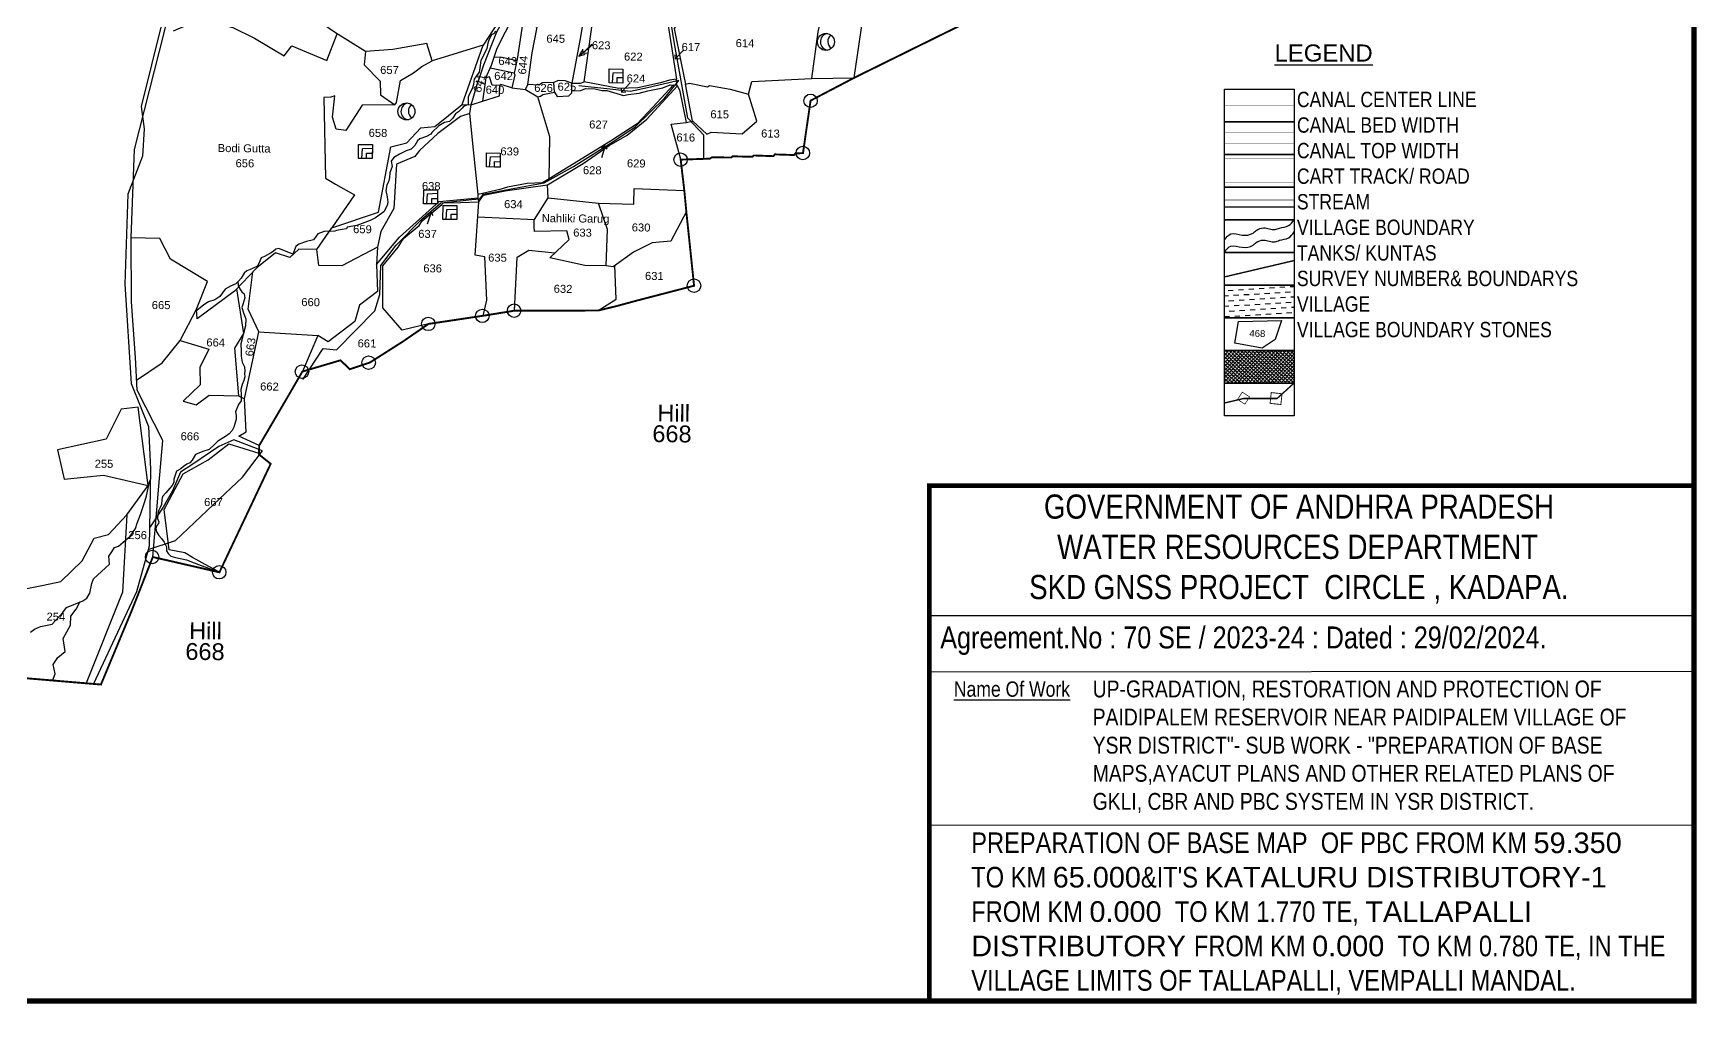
# Model space of a CAD drawing. Header units: inches. Extents: x 216030 to 222213, y 1586560 to 1591986.
# Drawn here: x 219096 to 222213, y 1586560 to 1588379 of the extents above; entities that cross this region are included whole.
import ezdxf
from ezdxf.enums import TextEntityAlignment as Align

# ---------------------------------------------------------------- set-up
doc = ezdxf.new("R2010")
doc.units = ezdxf.units.IN
doc.header["$LTSCALE"] = 15
doc.header["$MEASUREMENT"] = 0
doc.linetypes.add('ACAD_ISO02W100', pattern=[15, 12, -3])
doc.linetypes.add('HIDDEN2', pattern=[0.1875, 0.125, -0.0625])
for name, color, linetype in [('BOUNDRY STONES', 240, 'Continuous'), ('CANAL1', 7, 'Continuous'), ('DIMENSION', 1, 'Continuous'), ('FRAME 025', 7, 'Continuous'), ('PAPER SIZE', 5, 'Continuous'), ('PLOT NO', 7, 'Continuous'), ('PLOTS', 7, 'Continuous'), ('PLOTS NO', 7, 'Continuous'), ('ROADS', 1, 'Continuous'), ('STREAMS', 4, 'Continuous'), ('tank', 4, 'Continuous'), ('text2', 7, 'Continuous'), ('TITLEBLOCK', 7, 'Continuous'), ('VILLAGE', 7, 'Continuous'), ('VILLAGE BOUNDRY', 5, 'Continuous'), ('VILLAGE STONES', 240, 'Continuous'), ('wells', 7, 'Continuous')]:
    doc.layers.add(name, color=color, linetype=linetype)
doc.styles.add('ARIALN', font='ARIALN.TTF')
doc.styles.get("Standard").update_dxf_attribs({"font": 'arial.ttf'})
doc.linetypes.add('DOTS', pattern='A,1e-06,-3,["●",Standard,S=3,R=0,X=-1.25,Y=-1.25],-3', length=6.000001)

# ---------------------------------------------------------------- blocks, each defined once
blk = doc.blocks.new('VBV BVB')
at = {"layer": 'wells'}
for points in [[(18263.9, 9973.8), (18300.3, 9973.8), (18300.3, 9936.9), (18263.9, 9936.9)], [(18274.1, 9963.3), (18300.3, 9964.6), (18300.3, 9936.9), (18272.6, 9936.9)], [(18285.1, 9951.1), (18300.3, 9951.1), (18300.3, 9936.9), (18285.1, 9936.9)]]:
    blk.add_lwpolyline(points, close=True, dxfattribs=at)
blk = doc.blocks.new('FGCFTCFTCF')
at = {"layer": 'wells'}
blk.add_circle((17641.3, 9533.1), 22.4, dxfattribs=at)
for centre, start, end in [((17649.2, 9533.6), 103.4859, 263.2384), ((17668.8, 9534), 129.795, 234.0532)]:
    blk.add_arc(centre, 22.4, start, end, dxfattribs=at)
blk = doc.blocks.new('gdggfg')
at = {"layer": 'PLOTS NO'}
for points in [[(18497.2, 7814.7), (18501.3, 7805), (18512.2, 7809.6)], [(18501.3, 7805), (18515.5, 7835.3)]]:
    blk.add_lwpolyline(points, dxfattribs=at)
blk = doc.blocks.new('ss')
at = {"layer": 'tank'}
h = blk.add_hatch(dxfattribs=at)
h.set_pattern_fill('DASH', color=256, scale=77.763255, angle=3.5405, style=0)
h.set_pattern_definition([(3.5405362, (-494901.071, -1086531.709), (9.10157338, 10.3021349), [9.72040692, -9.72040692])])
h.paths.add_polyline_path([(0, -367.4), (130.6, -367.4), (130.6, -428.6), (0, -428.6)])
at = {"layer": 'VILLAGE', "linetype": 'Continuous'}
h = blk.add_hatch(dxfattribs=at)
h.set_pattern_fill('SACNCR', color=256, scale=52.230973, angle=1.5303, style=0)
h.set_pattern_definition([(46.53031993, (-494901.0705, -1086531.709), (-3.553690313, 3.368753931), []), (46.53031993, (-494897.6093, -1086531.6163), (-3.553690313, 3.368753931), [0, -4.896653744])])
h.paths.add_polyline_path([(0, -489.8), (130.6, -489.8), (130.6, -551), (0, -551)])
at = {"layer": 'CANAL1', "color": 1, "linetype": 'HIDDEN2', "ltscale": 100, "const_width": 0.64}
blk.add_lwpolyline([(0, -30.6), (130.6, -30.6)], dxfattribs=at)
at = {"layer": 'CANAL1', "color": 5, "ltscale": 100, "const_width": 0.64}
for points in [[(130.6, -82.2), (0, -82.2)], [(130.6, -101.4), (0, -101.4)]]:
    blk.add_lwpolyline(points, dxfattribs=at)
at = {"layer": 'CANAL1', "color": 1, "ltscale": 100, "const_width": 0.64}
for points in [[(130.6, -130.7), (0, -130.7)], [(130.6, -175.5), (0, -175.5)]]:
    blk.add_lwpolyline(points, dxfattribs=at)
at = {"layer": 'PLOT NO'}
for points in [[(0, 0), (130.6, 0), (130.6, -61.2), (0, -61.2)], [(0, -61.2), (130.6, -61.2), (130.6, -122.5), (0, -122.5)], [(0, -122.5), (130.6, -122.5), (130.6, -183.7), (0, -183.7)], [(0, -183.7), (130.6, -183.7), (130.6, -244.9), (0, -244.9)], [(0, -244.9), (130.6, -244.9), (130.6, -306.1), (0, -306.1)], [(0, -306.1), (130.6, -306.1), (130.6, -367.4), (0, -367.4)], [(0, -367.4), (130.6, -367.4), (130.6, -428.6), (0, -428.6)], [(0, -428.6), (130.6, -428.6), (130.6, -489.8), (0, -489.8)], [(0, -489.8), (130.6, -489.8), (130.6, -551), (0, -551)], [(0, -551), (130.6, -551), (130.6, -612.3), (0, -612.3)]]:
    blk.add_lwpolyline(points, close=True, dxfattribs=at)
blk.add_lwpolyline([(19.5, -476.2), (26.2, -435.8), (106.8, -434), (95.2, -469.4), (70.8, -485.6), (19.5, -476.2)], dxfattribs=at)
at = {"layer": 'PLOT NO', "color": 4}
for points in [[(0, -282.8), (12, -271.3), (33, -273.7), (53.5, -269.8), (59.5, -264.9), (73.3, -260.2), (84.2, -262), (94.9, -263.1), (103.1, -260.5), (120, -256), (130.6, -244.9)], [(0, -305.7), (12, -294.2), (33, -296.6), (53.5, -292.7), (59.5, -287.8), (73.3, -283.1), (84.2, -284.9), (94.9, -286.1), (103.1, -283.5), (120, -278.9), (130.6, -267.8)]]:
    blk.add_spline(points, degree=3, dxfattribs=at)
at = {"layer": 'ROADS', "ltscale": 0.15, "const_width": 1.28}
blk.add_lwpolyline([(0, -207.9), (130.6, -207.9)], dxfattribs=at)
at = {"layer": 'ROADS', "linetype": 'DOTS', "ltscale": 0.5}
blk.add_lwpolyline([(0, -220.7), (130.6, -220.7)], dxfattribs=at)
at = {"layer": 'VILLAGE BOUNDRY', "linetype": 'ACAD_ISO02W100', "ltscale": 2, "const_width": 2.56}
for points in [[(0, -352.1), (130.6, -321.4)], [(0, -588.5), (36.1, -580), (98.6, -580), (130.6, -551)]]:
    blk.add_lwpolyline(points, dxfattribs=at)
at = {"layer": 'VILLAGE STONES'}
for points, const_width in [([(24.6, -581.8), (33.4, -568.1), (47.1, -577), (38.3, -590.6)], 1.3), ([(87.7, -568.9), (107.9, -571.1), (105.7, -591.3), (85.5, -589.1)], 1.63)]:
    blk.add_lwpolyline(points, close=True, dxfattribs=dict(at, const_width=const_width))
at = {"layer": 'PLOT NO'}
blk.add_text('468', height=12.8, rotation=358.6877, dxfattribs=at).set_placement((61.7, -458.1), align=Align.MIDDLE_CENTER)
at = {"layer": 'text2', "extrusion": (0.000201441, 0.004807, 0.999988)}
blk.add_text('%%ULEGEND', height=32, dxfattribs=at).set_placement((185.9, 67.7, 0.4), align=Align.MIDDLE)
at = {"layer": 'TITLEBLOCK', "extrusion": (0.000201441, 0.004807, 0.999988), "insert": (135.8, -5), "char_height": 28.758, "width": 602.932, "attachment_point": 1, "text_direction": (1, -1e-06, -0.000201), "style": 'ARIALN'}
blk.add_mtext('CANAL CENTER LINE \\PCANAL BED WIDTH {\\H1.52882x; }\\PCANAL TOP WIDTH {\\H1.35255x; }\\PCART TRACK/ ROAD{\\H1.4113x; }\\PSTREAM {\\H1.39172x; }\\PVILLAGE BOUNDARY{\\H1.39825x; }\\PTANKS/ KUNTAS{\\H1.39607x; }\\PSURVEY NUMBER& BOUNDARYS{\\H1.3968x; }\\PVILLAGE{\\H1.39655x; }\\PVILLAGE BOUNDARY STONES{\\H1.39664x; }', dxfattribs=at)

msp = doc.modelspace()

# ---------------------------------------------------------------- linework, layer by layer
at = {"layer": 'BOUNDRY STONES'}
for centre in [(220552.5, 1588252.4), (220538, 1588154.5), (220308.9, 1588142.1), (220334.1, 1587905.8), (219937.5, 1587849.2), (219997, 1587859), (219836.1, 1587834.1), (219724.4, 1587761.4), (219599.4, 1587744.6), (219318.6, 1587397.1), (219444.4, 1587368.5)]:
    msp.add_circle(centre, 12.6, dxfattribs=at)
at = {"layer": 'FRAME 025', "lineweight": -3}
for points, elevation in [([(220775.2, 1587287.4), (222208.7, 1587287.4)], -0.7), ([(220775.2, 1587182.1), (222206.5, 1587183.1)], 4.6), ([(220774.9, 1586895.1), (222208.1, 1586894.3)], 5.8)]:
    msp.add_lwpolyline(points, dxfattribs=dict(at, elevation=elevation))
at = {"layer": 'PAPER SIZE', "color": 5, "const_width": 8.53}
msp.add_lwpolyline([(222208.1, 1586564.6), (220774.9, 1586564.6), (220774.9, 1587530.9), (222208.1, 1587530.9)], close=True, dxfattribs=at)
at = {"layer": 'PLOTS'}
for points in [[(219319.9, 1587397.1), (219331.4, 1587530.2), (219338.8, 1587615.8), (219290.3, 1587709.7), (219287.4, 1587771.2), (219280.2, 1587875.4), (219279.5, 1587995.2), (219285.9, 1588161), (219341.7, 1588382.4), (219379, 1588547.1), (219247.6, 1588583.2), (219157.1, 1588608.1), (219107.9, 1588609.7), (219092, 1588553.6), (219326.4, 1588498.4), (219317.5, 1588460.8), (219239.2, 1588479.3), (219229.4, 1588437.8), (219068.2, 1588475.8)], [(220354.9, 1588482.3), (220296.9, 1588387.8), (220309.9, 1588323.1), (220317.9, 1588283.6), (220325.9, 1588285.2), (220359.2, 1588278.8), (220363.2, 1588280.9), (220401.6, 1588274.3), (220435.9, 1588264.8), (220442.4, 1588288.5), (220554.4, 1588294.5), (220634.2, 1588295.5), (220653.7, 1588427.4), (220711, 1588392.1), (220722.9, 1588475.8), (220738.5, 1588570.3), (220746.3, 1588613.6)], [(220626.9, 1588630.9), (220582, 1588447), (220565.9, 1588381.5), (220554.4, 1588294.5)], [(219999.3, 1588559.2), (220025.7, 1588488.4), (219994.9, 1588443.5), (219939.1, 1588356.5), (219843.3, 1588327), (219833.1, 1588360.1), (219770, 1588348.6), (219718.2, 1588344.9), (219662.3, 1588379.5), (219616.5, 1588411.1), (219509.9, 1588460.9), (219487.5, 1588453.6), (219462.9, 1588453.5), (219455.7, 1588466.2)], [(219943.9, 1588295.3), (219954.8, 1588319.3), (219965.2, 1588350.8), (220012.6, 1588444.9), (220045.7, 1588476.7), (220135.3, 1588475.1), (220173.4, 1588477.9), (220203.2, 1588447.8), (220205.4, 1588436.6), (220219.8, 1588437.3), (220229.8, 1588428.8), (220243.8, 1588411.5), (220257.8, 1588402), (220285.7, 1588393.1), (220290.7, 1588404.3)], [(220285.7, 1588393.1), (220292.4, 1588349.5), (220301.1, 1588293.2), (220287.9, 1588291.1), (220271.5, 1588285.8), (220228.8, 1588276.7), (220193.2, 1588275.4), (220128.5, 1588288.2), (220141.4, 1588381.9), (220154.3, 1588476.5), (220157.4, 1588489.8)], [(220138.4, 1588475.3), (220121.6, 1588372.6), (220105.3, 1588285.5), (220121.4, 1588285.7), (220128.5, 1588288.2)], [(220010.5, 1588440.7), (219996, 1588436.2), (219985.8, 1588420.4), (219964, 1588381.3), (219939.9, 1588319.3), (219929.3, 1588289.5)], [(219358.6, 1588383.3), (219408.6, 1588404.7), (219469.6, 1588390.1), (219510.7, 1588369.9), (219566, 1588336.6), (219580.3, 1588355.3), (219646.1, 1588327.9), (219665.3, 1588377.7)], [(220105.3, 1588285.5), (220092.8, 1588290.1), (220079.6, 1588290.5), (220071.6, 1588286.9), (220050.2, 1588286.3), (220043.2, 1588281.9), (220022.7, 1588283), (220030.6, 1588342.3), (220040.1, 1588390.5), (220012.6, 1588395.9), (220002.9, 1588330.5), (219996.9, 1588304.4), (219998.2, 1588301.1), (219993, 1588276.6), (219972, 1588283.2), (219970.2, 1588281.3)], [(219773.3, 1588244.7), (219712.5, 1588244.4), (219681.5, 1588197), (219663.4, 1588199.2), (219656.8, 1588221.9), (219661.1, 1588262), (219653.3, 1588259.1), (219640.1, 1588258.4), (219643.5, 1588107.4), (219662.5, 1588096.4), (219697.6, 1588076), (219655.6, 1588014.1), (219742.9, 1588043.3), (219765.8, 1588165.8), (219796, 1588173.3), (219822.1, 1588202), (219848.2, 1588203.9), (219899.6, 1588245.3), (219939.1, 1588356.5)], [(219718.2, 1588344.9), (219716.2, 1588320.1), (219746.2, 1588289.2), (219746.8, 1588263.6), (219773.3, 1588244.7), (219776.3, 1588248.9), (219784, 1588290.6), (219808.2, 1588304.8), (219823.9, 1588316.6), (219843.3, 1588327)], [(219960, 1588335.1), (219974.4, 1588334.4), (220002.3, 1588328.1)], [(219899.7, 1588245.4), (219916.7, 1588244.6), (219937.5, 1588251.4), (219969.6, 1588261.8), (219970.2, 1588281.3), (219955.7, 1588281.8), (219950.7, 1588297.5), (219943.9, 1588295.3), (219937.5, 1588251.4)], [(219996.9, 1588304.4), (219952.2, 1588313.7)], [(220105, 1588270.9), (220122.3, 1588271.9), (220131, 1588275.5), (220148.7, 1588275.1), (220161.4, 1588271.8), (220171, 1588271.5), (220201.9, 1588262.4), (220210.8, 1588264.5), (220231.5, 1588266.7), (220247.4, 1588271.3), (220275.9, 1588276.6), (220289.4, 1588282.3), (220302.1, 1588282), (220301.1, 1588293.2)], [(219916.7, 1588244.6), (219929.3, 1588289.5), (219942.2, 1588283.8)], [(219930.7, 1588062.8), (219939.7, 1588075.2), (219980, 1588083.5), (220019.3, 1588089.1), (220059.8, 1588094.9), (220126.2, 1588135), (220174.9, 1588168.4), (220208.7, 1588188.2), (220245.6, 1588217.8), (220303, 1588280.5)], [(219993, 1588276.6), (220018.6, 1588273.7), (220022.7, 1588283)], [(220018.6, 1588273.7), (220041.2, 1588259.8), (220046.7, 1588260.9), (220050.6, 1588264.3), (220072.8, 1588268.7), (220071.6, 1588286.9)], [(220295.8, 1588282.2), (220257.1, 1588240.5), (220227.8, 1588208.9), (220177.9, 1588176.5), (220062.5, 1588106.4), (220063.9, 1588185.1), (220041.2, 1588259.8)], [(220072.8, 1588268.7), (220077.9, 1588260.2), (220099.7, 1588261.4), (220104.9, 1588267.6), (220105.3, 1588285.5)], [(220302.1, 1588282), (220307.2, 1588273.2), (220319.3, 1588211.7), (220331.2, 1588214.1), (220317.9, 1588283.6)], [(220331.6, 1588214.1), (220357.9, 1588190.1), (220366.2, 1588193.3), (220424.1, 1588190.5), (220451.9, 1588214.2), (220435.9, 1588264.8)], [(219914, 1588228.7), (219896.6, 1588223.1), (219853.9, 1588190.8), (219819.6, 1588159.5), (219811, 1588147.7), (219776.6, 1588133.9), (219771.6, 1588050.5), (219747.3, 1588007.2), (219740.9, 1587978.2), (219739.3, 1587945.3), (219741, 1587894.8), (219707.4, 1587869.1), (219698.7, 1587838.8), (219648.8, 1587800.3), (219629, 1587812.4), (219600.2, 1587744.8)], [(220062.5, 1588106.4), (220050.2, 1588098.9), (220021.4, 1588097.1), (219984.3, 1588090.6), (219970.3, 1588085.9), (219929.6, 1588076.5), (219921, 1588160.6), (219914, 1588228.7), (219916.7, 1588244.6)], [(220309.1, 1588142.1), (220291.2, 1588208.3), (220319.3, 1588211.7)], [(219739.3, 1587945.3), (219782.5, 1587996.5), (219856.6, 1588063.6), (219929.9, 1588070.5), (219929.6, 1588076.5)], [(219928.8, 1588035.1), (220035.3, 1588029.8), (220060.7, 1588070.3), (220059.8, 1588094.9)], [(220060.7, 1588070.3), (220154.9, 1588060.4), (220221.1, 1588058.5), (220222, 1588088.1), (220315.9, 1588084.4)], [(219836.5, 1587834.1), (219786.9, 1587822.4), (219751.2, 1587864.2), (219751.2, 1587942.7), (219779.7, 1587977.7), (219789.8, 1587994), (219819.3, 1588018.9), (219824.9, 1588027.3), (219861.4, 1588058), (219864.9, 1588061), (219896.2, 1588061.8), (219930.7, 1588062.8), (219929.9, 1588070.5)], [(219938.9, 1587849.4), (219945.7, 1587878.6), (219941.9, 1587959.7), (219923.8, 1587963), (219930.7, 1588062.8)], [(220319.7, 1588045.1), (220290.6, 1587989.4), (220255.5, 1587986.4), (220220.5, 1587968.9), (220182.4, 1587941.2), (220169.4, 1587942.9), (220172, 1588011.2), (220154.9, 1588060.4)], [(219740.9, 1587978.2), (219674.3, 1587943.2), (219631.3, 1587943.6), (219627, 1587973.9), (219655.6, 1588014.1)], [(220169.4, 1587942.9), (220129.7, 1587943.9), (220063.7, 1587958.1), (220100, 1587992.2), (220095.9, 1588008.9), (220034.9, 1588007.4), (220034.7, 1588015.5), (220034.3, 1588029.9)], [(219627, 1587973.9), (219593.8, 1587974.5), (219576.9, 1587958.9), (219550.1, 1587967.3), (219514.9, 1587939.5), (219472.7, 1587895.7), (219403.1, 1587843.5), (219401.8, 1587861.5), (219422.1, 1587913.5), (219353.2, 1587955.7), (219333.2, 1587994.3), (219279.5, 1587995.2)], [(219997.7, 1587858.9), (220002.7, 1587959), (220024.4, 1587972.3), (220073.3, 1587967.1)], [(219371.4, 1587803.2), (219424.7, 1587786.9), (219408, 1587752.1), (219408.6, 1587719.6), (219376.7, 1587689), (219401.4, 1587682.5), (219425.4, 1587700.8), (219480.5, 1587699.3), (219491.5, 1587693.7), (219518.5, 1587819), (219498.5, 1587861.9), (219507.2, 1587931.5)], [(220154.4, 1587859.2), (220187.9, 1587880.2), (220185.4, 1587943.4)], [(219476.5, 1587899.7), (219490, 1587816.3), (219473.3, 1587788.6), (219480.5, 1587699.3)], [(219289.4, 1587728.9), (219337.6, 1587760.9), (219371.4, 1587803.2), (219401.8, 1587861.5)], [(219518.5, 1587819), (219629, 1587812.4)], [(219271.1, 1587475.9), (219310.9, 1587530.9), (219292.5, 1587678.1), (219260.4, 1587674.1), (219232.3, 1587618.3), (219141.6, 1587597.8), (219154, 1587542.9), (219227.7, 1587550.6), (219310.9, 1587530.9)], [(219519.3, 1587606.2), (219480.9, 1587623.9), (219494.6, 1587631.7), (219491.5, 1587693.7)], [(219444.7, 1587368.4), (219424.6, 1587379.6), (219394.5, 1587396.5), (219379.8, 1587404.7), (219350.6, 1587410.5), (219341.2, 1587486.4), (219376.6, 1587553.2), (219423.8, 1587579.5), (219462.6, 1587609.4), (219518.8, 1587591.5)], [(219028.1, 1587327.3), (219061.7, 1587333.9), (219115.1, 1587344.5), (219147.7, 1587351), (219187.5, 1587389.9), (219209.7, 1587432.6), (219236.6, 1587439.2), (219271.1, 1587475.9), (219262.8, 1587331.4), (219194.8, 1587160.3)]]:
    msp.add_lwpolyline(points, dxfattribs=at)
at = {"layer": 'PLOTS NO'}
for points in [[(220118.2, 1588335.8), (220143.7, 1588358)], [(220124.1, 1588346), (220118.2, 1588335.8), (220130.2, 1588339.9)]]:
    msp.add_lwpolyline(points, dxfattribs=at)
at = {"layer": 'ROADS', "color": 1}
for points in [[(219085.7, 1589152.5), (219148.1, 1589049.9), (219239.2, 1588942.5), (219307.6, 1588824.3), (219346.1, 1588729.4), (219375.2, 1588667.2), (219389.3, 1588657.2), (219387.5, 1588550.7), (219337, 1588397.8), (219298, 1588241.9), (219303.9, 1588199.6), (219300.8, 1588148.9), (219272.8, 1588077.5), (219267.3, 1587908.6), (219279.3, 1587722.3), (219297.4, 1587677.3), (219311.8, 1587641.5), (219315.4, 1587561.9), (219314.2, 1587486.4), (219313.1, 1587417.4), (219289.3, 1587331.9), (219240.3, 1587226), (219209, 1587159.2)], [(220352.8, 1588143.6), (220352.2, 1588187.7), (220322.4, 1588219.6), (220311.2, 1588283.2), (220297.1, 1588363.1), (220291.6, 1588394.1), (220316.1, 1588426.5), (220342.9, 1588472.2), (220383, 1588532.2), (220410.3, 1588574)], [(219601.2, 1587730.2), (219639.2, 1587788.3), (219664.3, 1587785.3), (219736.1, 1587858.7), (219745.3, 1587889.3), (219747.4, 1587943.8), (219775.8, 1587982), (219823.4, 1588029.7), (219859.7, 1588061.1), (219895.7, 1588064.9), (219918, 1588067.3), (219932.5, 1588068.8), (219939.9, 1588077.4), (219991.3, 1588087.2), (220053.1, 1588098.9), (220108.2, 1588129.1), (220184, 1588176.9), (220223.8, 1588203.5), (220279.1, 1588257.8), (220305.9, 1588290.3), (220246.9, 1588276.9), (220215.3, 1588269.7), (220165.2, 1588275.3), (220135.9, 1588278.6), (220118.3, 1588280.5)], [(219311.4, 1587411.1), (219362.3, 1587428.3), (219433.8, 1587495.8), (219487.8, 1587546.9), (219525.3, 1587596), (219471.6, 1587617), (219443.8, 1587604), (219395.2, 1587571.2), (219371.7, 1587555.9), (219356.6, 1587521.4), (219339.6, 1587490.4), (219313.7, 1587451.9)]]:
    msp.add_lwpolyline(points, dxfattribs=at)
at = {"layer": 'STREAMS', "color": 4}
for points in [[(219962.3, 1588383), (219959.9, 1588378.4), (219954.4, 1588375.9), (219950.4, 1588368.1), (219947.6, 1588360.2), (219946.6, 1588353.7), (219946.1, 1588350.2), (219941.6, 1588341), (219934.9, 1588327.9), (219932.9, 1588314.5), (219931.6, 1588306), (219926.7, 1588299), (219922.2, 1588293.1), (219920.6, 1588283), (219918.5, 1588275), (219914.1, 1588266.9), (219911, 1588258.9), (219911, 1588249.9), (219910.8, 1588245.5), (219902.4, 1588241.7), (219899.6, 1588238.3), (219892.6, 1588232), (219887, 1588227.8), (219881.5, 1588219), (219876, 1588213.8), (219866.4, 1588211.5), (219855.9, 1588205.3), (219842.6, 1588192.7), (219840.8, 1588190), (219832.7, 1588185.3), (219820.4, 1588181.1), (219815.7, 1588177.4), (219810.9, 1588168.8), (219803.8, 1588161.5), (219794.7, 1588158.5), (219782.3, 1588152.1), (219771.3, 1588145.8), (219766.4, 1588139.1), (219768.4, 1588129), (219764.3, 1588117.2), (219763.6, 1588108.7), (219761.3, 1588100.5), (219758.6, 1588094.7), (219756.8, 1588084.2), (219759.3, 1588072.2), (219760.2, 1588062.4), (219759.1, 1588056.3), (219752.6, 1588044.5), (219748.5, 1588041.1), (219737.3, 1588032.7), (219727.5, 1588027.9), (219702.5, 1588018.5), (219694.6, 1588017.4), (219684, 1588015.7), (219682.9, 1588012.6), (219674.5, 1588011.1), (219664.3, 1588009.5), (219660.7, 1588008), (219641.3, 1588007.4), (219629.3, 1588002.9), (219626.1, 1587998.3), (219620.9, 1587991.7), (219607.8, 1587988.9), (219593.4, 1587983.6), (219588, 1587979.2), (219582.4, 1587965.1), (219555.8, 1587975.2), (219550.3, 1587974), (219545.2, 1587970), (219540.3, 1587966.6), (219529.2, 1587960.4), (219522.8, 1587958.3), (219520.7, 1587951.6), (219516, 1587942.3), (219505.7, 1587937.4), (219496.4, 1587933.4), (219491.4, 1587929.4), (219485.5, 1587919.6), (219480.3, 1587914.2), (219475.4, 1587909), (219465.5, 1587904.7), (219455.5, 1587899.1), (219445.8, 1587885.2), (219436, 1587879.2), (219424.2, 1587875.4), (219415.6, 1587870.1), (219402.6, 1587859.5)], [(219479.2, 1587913.7), (219479.7, 1587906.7), (219483.2, 1587899.7), (219486.7, 1587894), (219491.3, 1587890.6), (219492.1, 1587883.2), (219488.5, 1587870.4), (219487, 1587865.1), (219490.4, 1587853.2), (219494.4, 1587843.6), (219493.6, 1587830.8), (219485.1, 1587796.7), (219485.3, 1587782.4), (219485.3, 1587773.5), (219487.4, 1587762.4), (219492, 1587753.8), (219492.1, 1587745.8), (219492, 1587741.1), (219492.1, 1587734.9), (219490.2, 1587727.8), (219487.5, 1587720.8), (219485, 1587711.1), (219485.3, 1587701.2), (219485.5, 1587690.2), (219480.3, 1587683.3), (219475, 1587669), (219476.3, 1587662.6), (219476.2, 1587655.6), (219473.8, 1587646.6), (219471.8, 1587640.4), (219468.5, 1587634.2), (219463, 1587627.9), (219456.4, 1587623), (219442, 1587614.6), (219435.6, 1587607.9), (219425.7, 1587598.8), (219413.6, 1587595), (219400, 1587589), (219393.9, 1587578.5), (219389.1, 1587573.6), (219383.9, 1587570.9), (219377.6, 1587567), (219372.6, 1587562.7), (219364, 1587558.1), (219359.4, 1587542.9), (219359.3, 1587537), (219356, 1587531.3), (219351.5, 1587526.4), (219344.1, 1587517.5), (219337.8, 1587510.4), (219336.9, 1587504.7), (219336.1, 1587495.4), (219334, 1587489.8), (219331.2, 1587485.1), (219329.3, 1587479.1), (219329, 1587469), (219331.5, 1587463.2), (219330.5, 1587460.1), (219327.7, 1587456.2), (219325.8, 1587450.8), (219326.9, 1587444.6), (219331.1, 1587437.6), (219336, 1587431.7), (219341.4, 1587425), (219345.7, 1587416.5), (219345.5, 1587408.5), (219348.4, 1587403.8), (219353.8, 1587398.7), (219362.5, 1587396.2), (219383.2, 1587391.6), (219397.1, 1587386.5), (219405.8, 1587383.2), (219445.1, 1587368.6)], [(219090.7, 1587256), (219097.9, 1587261.9), (219109.2, 1587266.8), (219131, 1587271.2), (219151.2, 1587293.2), (219157.9, 1587302.5), (219188.5, 1587314.8), (219196.3, 1587319.9), (219201.6, 1587329.5), (219205.9, 1587347.3), (219209, 1587356), (219238.5, 1587383.6), (219237.5, 1587398.7), (219243.4, 1587407.1), (219248.1, 1587414.8), (219255.3, 1587417.4), (219277.5, 1587436.5), (219287.5, 1587450.4), (219290.6, 1587460.3), (219297.1, 1587477), (219304.8, 1587501.3), (219307.9, 1587511.7), (219314.3, 1587540.6)], [(219132, 1587165.1), (219137, 1587178.4), (219133.2, 1587195.3), (219141.7, 1587208.9), (219155.6, 1587219.8), (219151.8, 1587244.2), (219165.4, 1587269.4), (219166, 1587286.2), (219176.3, 1587299.4), (219183.6, 1587313.5)]]:
    msp.add_lwpolyline(points, dxfattribs=at)
at = {"layer": 'VILLAGE BOUNDRY', "const_width": 10}
msp.add_lwpolyline([(216035.3, 1591570.6), (222208.1, 1591570.6), (222208.1, 1586564.6), (216035.3, 1586564.6)], close=True, dxfattribs=at)
at = {"layer": 'VILLAGE BOUNDRY'}
msp.add_lwpolyline([(219080.4, 1587170, 3.55, 3.55, 0), (219222.7, 1587158, 3.55, 3.55, 0), (219280.8, 1587297.5, 3.55, 3.55, 0), (219319.9, 1587397.1, 3.55, 3.55, 0), (219444.7, 1587368.4, 3.55, 3.55, 0), (219540.8, 1587571.8, 3.55, 3.55, 0), (219518.7, 1587589.5, 3.55, 3.55, 0), (219519.3, 1587606.2, 3.55, 3.55, 0), (219566.8, 1587687.2, 3.55, 3.55, 0), (219600.2, 1587744.8, 3.55, 3.55, 0), (219671.6, 1587765.9, 3.55, 3.55, 0), (219689.1, 1587749.1, 3.55, 3.55, 0), (219726.9, 1587761.8, 3.55, 3.55, 0), (219788.6, 1587801.1, 3.55, 3.55, 0), (219836.5, 1587834.1, 3.55, 3.55, 0), (219938.9, 1587849.4, 3.55, 3.55, 0), (219997.7, 1587858.9, 3.55, 3.55, 0), (220154.4, 1587859.2, 3.55, 3.55, 0), (220188, 1587867.3, 3.55, 3.55, 0), (220229.9, 1587878.6, 3.55, 3.55, 0), (220334.2, 1587905.7, 3.55, 3.55, 0), (220320.1, 1588040.4, 3.55, 3.55, 0), (220315.9, 1588084.4, 3.55, 3.55, 0), (220309.1, 1588142.1, 3.55, 3.55, 0), (220363.7, 1588143.9, 3.55, 3.55, 0), (220367.6, 1588146.5, 3.55, 3.55, 0), (220404.1, 1588146, 3.55, 3.55, 0), (220406.5, 1588148.3, 3.55, 3.55, 0), (220443.7, 1588147.4, 3.55, 3.55, 0), (220445.8, 1588149.9, 3.55, 3.55, 0), (220482.8, 1588148.6, 3.55, 3.55, 0), (220485.5, 1588151.9, 3.55, 3.55, 0), (220521.8, 1588150.7, 3.55, 3.55, 0), (220523.9, 1588153.7, 3.55, 3.55, 0), (220538.3, 1588154.4, 3.55, 3.55, 0), (220552.5, 1588252.7, 3.55, 3.55, 0), (220634.2, 1588295.5, 3.55, 3.55, 0), (220845.2, 1588399.6, 3.55, 3.55, 0)], format="xyseb", dxfattribs=at)
at = {"layer": 'VILLAGE BOUNDRY', "color": 6}
msp.add_lwpolyline([(219080.4, 1587170), (219222.7, 1587158), (219280.8, 1587297.5), (219319.9, 1587397.1), (219444.7, 1587368.4), (219540.8, 1587571.8), (219518.7, 1587589.5), (219519.3, 1587606.2), (219566.8, 1587687.2), (219600.2, 1587744.8), (219671.6, 1587765.9), (219689.1, 1587749.1), (219726.9, 1587761.8), (219788.6, 1587801.1), (219836.5, 1587834.1), (219938.9, 1587849.4), (219997.7, 1587858.9), (220154.4, 1587859.2), (220188, 1587867.3), (220229.9, 1587878.6), (220334.2, 1587905.7), (220320.1, 1588040.4), (220315.9, 1588084.4), (220309.1, 1588142.1), (220363.7, 1588143.9), (220367.6, 1588146.5), (220404.1, 1588146), (220406.5, 1588148.3), (220443.7, 1588147.4), (220445.8, 1588149.9), (220482.8, 1588148.6), (220485.5, 1588151.9), (220521.8, 1588150.7), (220523.9, 1588153.7), (220538.3, 1588154.4), (220552.5, 1588252.7), (220634.2, 1588295.5), (220845.2, 1588399.6)], dxfattribs=at)

# ---------------------------------------------------------------- block references
at = {"layer": 'PLOTS NO'}
for p, xscale, yscale, zscale, rotation in [((205891.9, 1587291.1), 0.7107817519603229, 0.7107817519603229, 0.7107817519603229, 341.3480030311347), ((206064.9, 1587280.4), 0.7107817519603229, 0.7107817519603229, 0.7107817519603229, 341.3480030311347), ((205964.1, 1587218.2), 0.7107817519603229, 0.7107817519603229, 0.7107817519603229, 341.3480030311347), ((232432, 1595468.6), 0.710781751960323, 0.710781751960323, 0.710781751960323, 187.8911703312724), ((232105.6, 1595344.4), 0.710781751960323, 0.710781751960323, 0.710781751960323, 187.8911703312724)]:
    msp.add_blockref('gdggfg', p, dxfattribs=dict(at, xscale=xscale, yscale=yscale, zscale=zscale, rotation=rotation))
at = {"layer": 'text2'}
msp.add_blockref('ss', (221328.1, 1588274.3), dxfattribs=at)
at = {"layer": 'wells', "xscale": 0.7107817519603229, "yscale": 0.7107817519603229, "zscale": 0.7107817519603229, "rotation": 359.4143192848295}
for name, p in [('FGCFTCFTCF', (207973.4, 1581715.3)), ('VBV BVB', (207121.7, 1581356.1)), ('FGCFTCFTCF', (207187.5, 1581585)), ('VBV BVB', (206652.1, 1581214.4)), ('VBV BVB', (206891.8, 1581198.5)), ('VBV BVB', (206774.3, 1581129.6)), ('VBV BVB', (206810.5, 1581100.1))]:
    msp.add_blockref(name, p, dxfattribs=at)

# ---------------------------------------------------------------- texts
at = {"layer": 'DIMENSION'}
for s, p in [('Hill', (220265.3, 1587651.3)), ('668', (220255.9, 1587612.6)), ('Hill', (219387.9, 1587243.3)), ('668', (219380.8, 1587204.4))]:
    msp.add_text(s, height=31.55, rotation=359.4143, dxfattribs=at).set_placement(p)
at = {"layer": 'PLOTS NO'}
for s, rotation, p in [('645', 359.4143, (220057.4, 1588361.4)), ('623', 359.4143, (220142.6, 1588349.1)), ('617', 359.4143, (220310.7, 1588345.8)), ('614', 359.4143, (220412.1, 1588353.1)), ('643', 359.4143, (219967.4, 1588319.6)), ('644', 84.6461, (220019.2, 1588301.2)), ('622', 359.4143, (220202.8, 1588327.9)), ('657', 359.4143, (219745.9, 1588302.9)), ('641', 74.3823, (219934.4, 1588266.7)), ('642', 359.4143, (219959.6, 1588291.6)), ('624', 359.4143, (220207.7, 1588286.9)), ('640', 359.4143, (219943.6, 1588265.8)), ('626', 359.4143, (220034.6, 1588269.2)), ('625', 359.4143, (220078.3, 1588271.4)), ('615', 359.4143, (220364.7, 1588219.7)), ('658', 359.4143, (219724.3, 1588184.9)), ('627', 359.4143, (220137.6, 1588200.6)), ('613', 359.4143, (220459.8, 1588183.7)), ('Bodi Gutta', 359.4143, (219441.5, 1588156.4)), ('639', 359.4143, (219971.2, 1588150.2)), ('616', 359.4143, (220301.1, 1588176.3)), ('656', 359.4143, (219474.9, 1588127.9)), ('629', 359.4143, (220208.3, 1588127.7)), ('628', 359.4143, (220125.9, 1588114.9)), ('638', 359.4143, (219824.1, 1588085.2)), ('634', 359.4143, (219978.1, 1588051.3)), ('Nahliki Garug', 359.4143, (220048.6, 1588025)), ('659', 359.4143, (219695.2, 1588004.3)), ('637', 359.4143, (219817.2, 1587995.6)), ('633', 359.4143, (220107.6, 1587997.9)), ('630', 359.4143, (220217.4, 1588007.6)), ('635', 359.4143, (219948.3, 1587951)), ('636', 359.4143, (219826.7, 1587930.9)), ('631', 359.4143, (220242.2, 1587916.7)), ('632', 359.4143, (220071.1, 1587892.5)), ('665', 359.4143, (219317.9, 1587862.1)), ('660', 359.4143, (219598.1, 1587867.6)), ('664', 359.4143, (219420.2, 1587792)), ('663', 81.711, (219507.7, 1587772.5)), ('661', 359.4143, (219703.6, 1587790.2)), ('662', 359.4143, (219521, 1587709.4)), ('666', 359.4143, (219371.9, 1587616.1)), ('255', 359.4143, (219210.9, 1587564.6)), ('667', 359.4143, (219416, 1587492.8)), ('256', 359.4143, (219273.9, 1587430.8)), ('254', 359.4143, (219120.7, 1587277.9))]:
    msp.add_text(s, height=15, rotation=rotation, dxfattribs=at).set_placement(p)
at = {"layer": 'TITLEBLOCK', "extrusion": (0.000201441, 0.004807, 0.999988), "style": 'ARIALN'}
msp.add_text('%%UName Of Work', height=28.744, rotation=359.9999, dxfattribs=at).set_placement((220821, 1587116.6, 7674.3))
at = {"layer": 'TITLEBLOCK', "extrusion": (0.000201441, 0.004807, 0.999988), "attachment_point": 1, "text_direction": (1, -1e-06, -0.000201), "style": 'ARIALN'}
for s, insert, char_height, width in [('\\pi51.94769;GOVERNMENT OF ANDHRA PRADESH  \\P\\pi76.56512;WATER RESOURCES DEPARTMENT      \\P\\pi24.27429;SKD GNSS PROJECT  CIRCLE , KADAPA.', (220937.9, 1587514.3, -7.6), 45.253, 1052.786), ('Agreement.No : 70 SE / 2023-24 : Dated : 29/02/2024.', (220795.6, 1587266.9, -3), 41.104, 1326.781), ('UP-GRADATION, RESTORATION AND PROTECTION OF PAIDIPALEM RESERVOIR NEAR PAIDIPALEM VILLAGE OF YSR DISTRICT"- SUB WORK - "PREPARATION OF BASE MAPS,AYACUT PLANS AND OTHER RELATED PLANS OF GKLI, CBR AND PBC SYSTEM IN YSR DISTRICT.', (221081.2, 1587165.6, -2.1), 31.6183, 1020.601), ("PREPARATION OF BASE MAP  OF PBC FROM KM {\\fArial|b0|i0|c0|p34;\\C1;59.350\\fArial Narrow|b0|i0|c0|p34; \\P}TO KM {\\fArial|b0|i0|c0|p34;\\C1;65.000}&IT'S {\\Farial|c0;\\C1;KATALURU DISTRIBUTORY-1\\P}FROM KM {\\fArial|b0|i0|c0|p34;\\C1;0.000\\fArial Narrow|b0|i0|c0|p34; } TO KM {\\C1;1.770 TE,} {\\Farial|c0;\\C1;TALLAPALLI  DISTRIBUTORY }FROM KM {\\fArial|b0|i0|c0|p34;\\C1;0.000\\fArial Narrow|b0|i0|c0|p34; } TO KM {\\C1;0.780 TE, }IN THE VILLAGE LIMITS OF {\\C1;TALLAPALLI, VEMPALLI }MANDAL.", (220853.6, 1586880.7, -10.2), 38.6826, 1474.563)]:
    msp.add_mtext(s, dxfattribs=dict(at, insert=insert, char_height=char_height, width=width))

doc.saveas('drawing.dxf')
